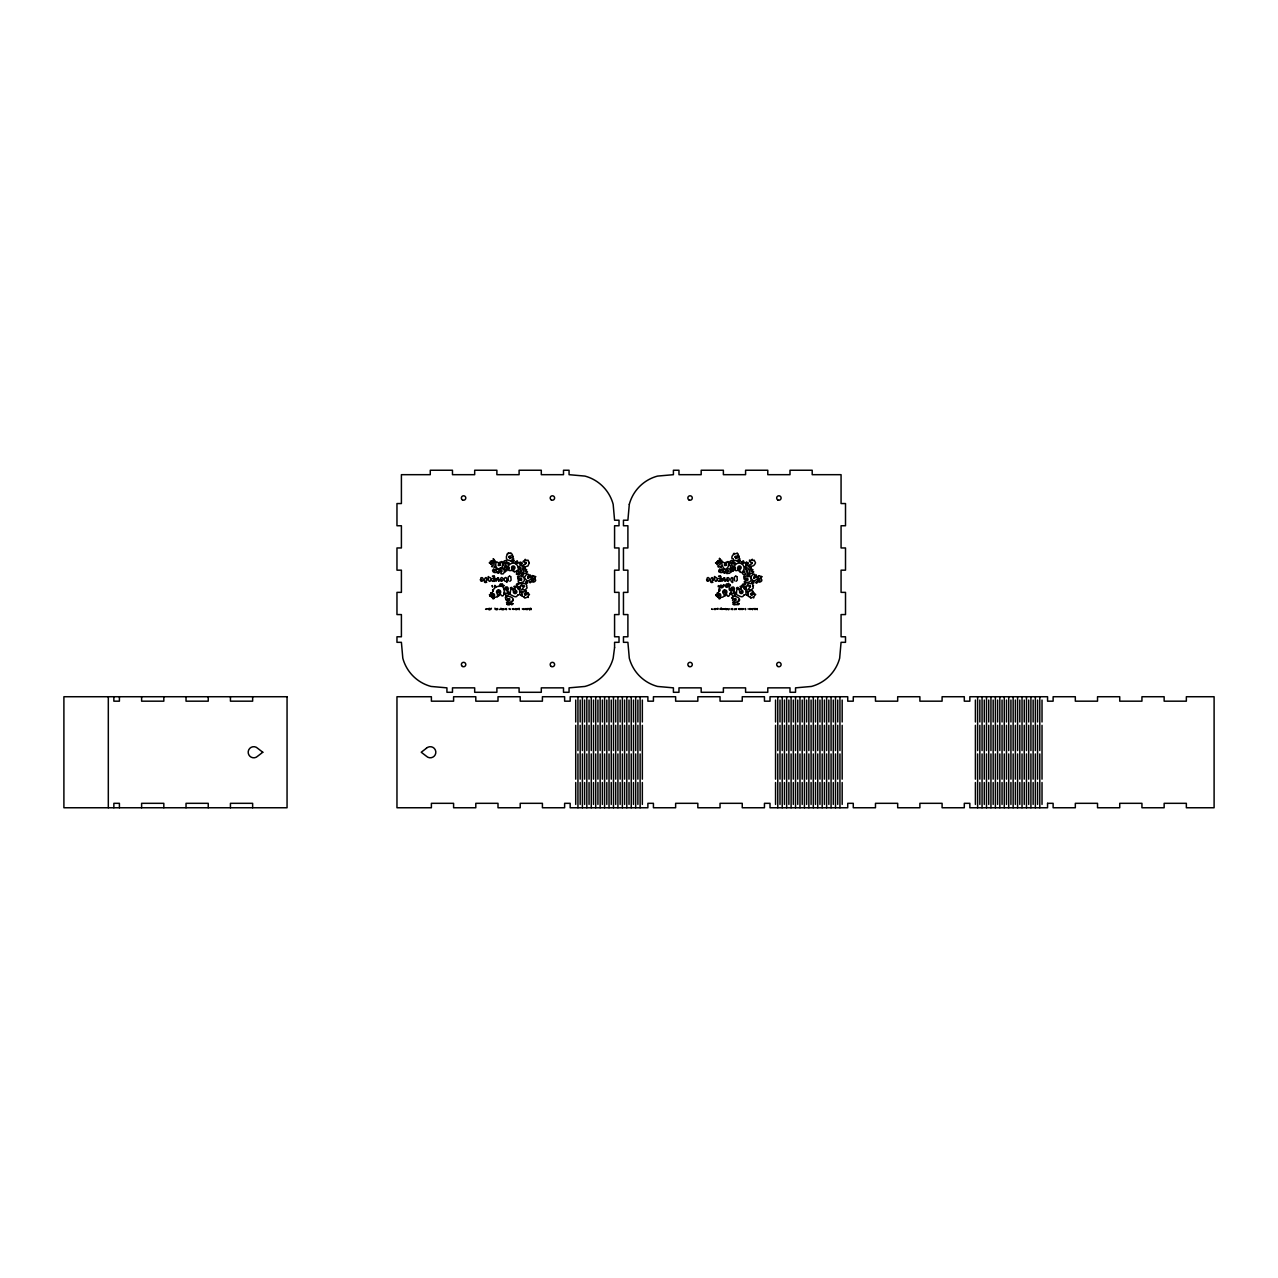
<?xml version="1.0" encoding="UTF-8"?>
<svg xmlns="http://www.w3.org/2000/svg" width="1278" height="1278" viewBox="0 0 1278 1278"><rect width="100%" height="100%" fill="white"/><g stroke="black" fill="none" stroke-linecap="round" stroke-linejoin="round"><path stroke-width="1.5" d="M495.081 609.334L494.921 608.168M500.768 609.334L500.928 608.248M502.398 608.935L503.308 608.711L502.797 609.638M490.417 562.815L489.378 562.767M510.992 553.023L510.737 553.486M737.198 553.023L737.15 553.47M491.407 608.28L490.976 609.318M523.629 585.995L523.261 587.113L523.676 585.963M749.835 585.995L749.467 587.113L749.93 585.979M515.178 592.401C517.941 591.011 511.807 591.41 515.226 592.305M741.384 592.401C744.275 590.899 737.789 591.634 741.544 592.225M503.724 565.355L502.558 564.029M729.93 565.355L728.764 564.029M740.745 589.27L739.658 589.11M530.098 582.736C527.558 580.963 533.357 581.857 530.114 582.56M499.011 609.063L499.394 609.542M514.203 609.063L514.778 609.35M524.843 567.608L524.763 567.017M506.887 566.154C504.315 563.678 502.765 570.403 506.008 569.493A1.789 1.789 0 0 0 506.551 569.397L507.254 568.982A1.789 1.789 0 0 0 507.59 568.534C509.698 566.889 502.494 569.029 507.126 566.314M733.077 566.154C730.537 563.678 728.955 570.403 732.198 569.493A1.789 1.789 0 0 0 732.741 569.397L733.46 568.982A1.789 1.789 0 0 0 733.78 568.534L733.955 567.384M743.492 609.334L743.476 608.632M510.241 609.478L509.874 608.568L509.523 609.446M725.92 609.478L725.553 608.568L725.201 609.446M750.474 609.478L750.106 608.568L749.755 609.446M490.624 563.997C498.532 569.429 490.113 553.741 494.538 560.275M716.83 563.997C717.629 567.432 723.444 562.751 719.738 561.122M739.674 571.586L740.01 569.237A1.693 1.693 0 0 0 741.032 567.017A1.693 1.693 0 0 0 738.764 566.106A1.693 1.693 0 0 0 737.981 568.422L738.237 568.79M722.278 609.35L721.942 608.6L721.926 609.494M505.433 609.35L505.098 608.6L505.066 609.494M513.612 609.35L513.277 608.6L513.261 609.494M712.932 609.35L712.325 609.318M731.639 609.35L731.288 608.6L731.272 609.494M740.984 609.35L740.649 608.6L740.617 609.494M753.748 593.439L753.653 592.337L753.621 593.471M487.461 608.999L487.908 608.951M512.686 569.86C510.194 569.86 513.596 572.049 512.877 569.988M738.876 569.86C736.368 569.908 739.914 571.985 739.067 569.988M502.941 609.702L503.069 608.727L503.197 609.638M534.492 578.087L534.428 578.599A1.805 1.805 0 0 1 534.859 578.95M497.541 596.522L497.35 593.647A2.077 2.077 0 0 1 497.03 590.644A2.077 2.077 0 0 1 500.049 590.484A2.077 2.077 0 0 1 500.049 593.503C503.963 601.043 505.96 589.238 502.27 586.346C496.359 585.787 493.388 587.209 492.062 593.631L493.931 593.759A5 5 0 0 0 494.698 595.117C492.733 598.423 495.944 597.018 497.509 596.81M498.404 569.413L496.615 569.205L498.132 568.918M724.594 569.413L722.821 569.205L724.322 568.918M512.446 609.286L512.334 608.791M738.636 609.286L738.349 608.759M751.496 609.286L751.384 608.791M485.56 609.286L486.742 608.647L486.151 609.446M711.75 609.286L711.654 608.791M719.945 609.286L719.833 608.791M521.632 594.526L520.545 595.005M734.275 603.711L733.205 604.19M747.822 594.526L746.751 595.005M746.336 587.465C743.812 582.704 744.898 592.465 746.368 587.449M509.714 603.919L509.283 604.893L509.682 603.903M522.367 608.695L522.526 609.334M752.071 608.695L752.486 609.702L752.806 608.632M526.424 609.478L526.616 608.632L526.248 609.542M749.164 609.334L749.307 608.632M491.902 560.962L492.829 560.962M718.092 560.962L719.019 560.962M721.766 560.563L721.559 560.163M518.916 583.535L519.779 583.695L519.459 582.576M518.868 583.774L518.197 583.056L519.235 582.512M745.058 583.774L744.387 583.056L745.441 582.512M505.05 564.173C507.382 559.764 502.909 564.572 503.532 562.56A1.741 1.741 0 0 1 503.58 562.016L503.947 561.314A1.741 1.741 0 0 1 504.363 560.946C506.615 558.422 508.836 564.844 505.337 564.173M731.256 564.173C733.684 559.668 728.907 564.748 729.738 562.56A1.741 1.741 0 0 1 729.786 562.016L730.153 561.314A1.741 1.741 0 0 1 730.569 560.946C732.661 558.486 735.217 564.812 731.543 564.173M505.912 587.225C508.852 585.324 509.235 592.257 506.04 590.755M515.497 586.921C514.299 588.072 512.558 585.979 515.306 586.187M521.823 563.598C521.376 566.633 517.43 562.847 520.21 562.208M748.013 563.598C747.55 566.665 743.572 562.815 746.4 562.208M725.169 595.788C727.054 593.551 723.588 594.142 724.946 595.756M715.552 562.735L716.575 562.751M514.459 588.679L513.5 588.95M740.665 588.679L739.674 588.918M751.672 562.48L751.991 563.566M532.814 575.643L531.84 575.611L532.606 576.218M759.02 575.643L757.95 576.346L759.164 575.787M736.176 604.606L735.201 604.318L736.128 604.638M716.175 595.58L715.712 594.605L716.191 595.612M493.036 591.059L492.573 589.813L493.196 590.931M719.242 591.059L718.763 589.813L719.386 590.931M531.76 580.531C531.552 584.046 537.782 581.107 535.019 578.918M757.95 580.531C757.742 584.19 764.196 580.835 761.065 578.95A1.805 1.805 0 0 0 760.634 578.599M490.496 562.192L490.257 561.234L491.327 561.202M716.702 562.192L717.533 561.202M512.526 567.224C513.373 570.371 515.05 565.675 512.542 567.192M738.684 567.32C739.531 570.26 741.24 565.691 738.732 567.192M517.925 578.103L517.558 576.538L519.251 576.522A3.147 3.147 0 0 1 520.178 576.17L521.44 575.068M744.131 578.103L743.748 576.538L745.457 576.522A3.147 3.147 0 0 1 746.368 576.17L747.63 575.068M750.953 567.017L750.761 568.55L750.106 567.001M507.59 599.094L509.634 598.519L509.778 600.309C498.324 606.235 521.424 600.804 509.842 596.602A3.099 3.099 0 0 0 508.916 596.411L507.526 595.548L507.526 596.698A3.067 3.067 0 0 0 506.727 597.225C504.267 595.724 505.449 600.356 507.51 599.078M502.494 583.758L502.334 583.886M518.005 583.758C514.667 583.135 517.398 588.231 517.862 584.03M505.257 571.729C503.244 571.042 507.174 569.828 505.449 571.713M731.463 571.729C729.434 570.867 733.444 570.004 731.639 571.713M734.099 553.214L733.364 553.981M525.322 594.574C527.479 595.5 524.747 592.097 525.21 594.765M506.296 589.685C508.964 586.73 502.621 591.107 504.634 588.583A1.789 1.789 0 0 1 504.842 588.056L505.401 587.449A1.789 1.789 0 0 1 505.896 587.225M732.502 589.685C735.217 586.842 728.987 590.819 730.84 588.583A1.789 1.789 0 0 1 731.032 588.056L731.607 587.449A1.789 1.789 0 0 1 732.102 587.225C734.882 585.388 735.617 592.161 732.23 590.755M735.713 609.318L736.288 608.616L736.112 609.542M739.211 609.318L739.738 608.6L739.627 609.542M530.178 575.1L529.843 576.074L530.05 575.228M520.817 579.701L519.986 579.589L520.673 578.678M747.007 579.701L746.176 579.589L746.863 578.678M747.087 578.63C748.7 579.701 746.56 579.03 746.975 579.956M512.622 557.176L512.845 555.866L512.782 557.176M512.015 568.822C512.238 571.937 505.992 570.611 509.331 568.614A4.058 4.058 0 0 1 509.219 567.352L507.893 566.633C511.424 560.579 518.74 562.719 518.277 569.828C515.929 570.627 513.277 574.78 513.82 569.237A1.693 1.693 0 0 0 514.842 567.017A1.693 1.693 0 0 0 512.558 566.106A1.693 1.693 0 0 0 511.775 568.422L512.031 568.79M738.812 557.176L739.035 555.866L738.988 557.176M738.221 568.822C738.444 571.937 732.198 570.611 735.521 568.614A4.058 4.058 0 0 1 735.409 567.352L734.083 566.633C738.46 558.198 748.956 566.617 741.496 572.72L739.674 571.697M528.916 577.017C529.491 578.806 526.248 577.432 528.421 576.889M755.01 577.177L753.844 578.071L754.611 576.889M718.364 566.825L718.987 566.585M732.997 596.427L732.278 595.404L732.949 596.459M512.686 600.868L512.829 599.941M738.876 600.868L738.524 599.925M756.304 575.196L756.049 576.074L756.256 575.228M525.641 563.614L525.466 562.719M751.831 563.614L751.704 562.815M521.68 575.404C524.092 573.806 518.628 574.365 522.814 572.943C525.146 574.796 522.063 575.803 521.632 576.218A3.147 3.147 0 0 1 522.526 576.618C525.226 576.234 525.274 583.135 521.568 582.337C519.14 584.941 515.194 578.519 521.616 580.308L521.36 578.071L518.101 578.151M494.73 586.49C493.979 583.087 497.717 588.551 494.746 586.474M732.965 599.494L732.55 600.516L732.885 599.494M738.556 599.909L739.69 599.957L739.051 600.868M523.948 609.542L524.012 608.584L523.772 609.494M718.955 566.442L717.964 566.713M733.332 566.314L731.639 568.183L733.939 567.384M498.676 563.47L498.228 565.515L500.577 565.259C498.324 562.544 503.34 559.588 502.206 563.071A3.323 3.323 0 0 1 502.558 564.013M498.692 563.949C498.692 567.16 501.168 563.965 498.724 563.949M498.436 573.135C492.749 572.081 503.149 570.036 498.436 573.215M724.642 573.135C719.194 571.825 729.179 570.18 724.642 573.215M741.607 586.394C741.08 588.599 738.396 585.915 741.496 586.187M521.664 594.574L521.712 595.804L520.561 595.197M747.854 594.574L747.902 595.804L746.767 595.197M508.117 603.775L508.149 604.989L507.015 604.382M734.307 603.775L734.355 604.989L733.205 604.382M526.712 569.876C521.057 572.592 529.635 570.611 527.015 572.416A2.013 2.013 0 0 1 526.6 572.879L525.769 573.295A2.013 2.013 0 0 1 525.146 573.343C521.248 574.126 523.756 566.585 526.456 569.668M752.87 569.908C747.342 572.496 755.761 570.659 753.205 572.416A2.013 2.013 0 0 1 752.79 572.879L751.959 573.295A2.013 2.013 0 0 1 751.336 573.343C747.438 574.141 749.962 566.569 752.646 569.668M494.906 567.208C495.752 563.838 492.413 569.093 494.937 567.224M721.143 567.224C718.364 568.966 722.102 563.822 721.111 567.208M524.923 567.448C526.248 569.381 521.967 567.432 524.747 566.985M520.865 578.662C522.558 579.669 520.322 579.03 520.769 579.956M489.394 562.911L490.417 562.847M715.584 562.911L716.75 562.927M519.188 569.301C524.97 566.745 516.184 568.454 518.98 566.681A2.077 2.077 0 0 1 519.427 566.218L520.306 565.834A2.093 2.093 0 0 1 520.961 565.819C524.875 565.148 522.287 572.864 519.443 569.541M745.378 569.301C751.176 566.745 742.39 568.454 745.186 566.681A2.077 2.077 0 0 1 745.633 566.218L746.064 565.196M756.911 582.944C757.614 579.589 753.988 583.647 756.784 582.768M529.491 577.001L532.143 576.729L531.153 577.944A2.907 2.907 0 0 1 530.865 578.806L531.52 579.669L529.971 579.813A2.907 2.907 0 0 1 529.172 580.228C527.574 582.257 525.945 579.317 524.459 578.167C525.082 575.899 526.84 573.055 528.757 574.493C528.07 575.228 526.648 581.059 529.475 577.017M755.697 577.001L758.349 576.729L757.359 577.944A2.907 2.907 0 0 1 757.055 578.806L757.726 579.669L756.177 579.813A2.907 2.907 0 0 1 755.378 580.228C753.78 582.257 752.135 579.317 750.665 578.167C751.288 575.899 753.046 573.055 754.963 574.493C754.276 575.228 752.854 581.059 755.665 577.017M724.882 563.47L724.434 565.515L726.783 565.259C724.53 562.639 729.546 559.524 728.396 563.071A3.323 3.323 0 0 1 728.764 564.013M745.665 582.576L745.585 583.758M490.704 592.912L491.886 593.711L490.528 593.343M514.459 588.823L514.235 589.845L513.468 589.11M724.067 585.036L723.508 584.573M499.107 563.151L499.858 562.192L499.251 563.215M725.297 563.151L726.064 562.192L725.441 563.215M493.388 561.202L494.474 560.243M525.386 562.544L525.801 563.566M733.396 570.355L733.125 571.186L733.348 570.212M532.511 576.697L532.958 575.787M737.31 556.329L735.201 556.345L735.968 558.598C738.125 555.77 742.183 560.02 738.508 559.684A3.323 3.323 0 0 1 737.646 560.259L737.63 561.505L736.128 560.563A3.323 3.323 0 0 1 735.122 560.371C732.502 562.991 734.85 557.671 732.006 558.614C730.313 553.15 741.639 551.569 737.358 556.297M727.278 568.263L726.783 569.333A2.221 2.221 0 0 0 726.287 569.828C723.492 571.761 728.412 569.812 729.003 571.138C727.597 571.649 725.025 574.413 728.045 573.375C731.336 574.685 731.288 567.895 728.428 568.95A2.221 2.221 0 0 0 727.741 568.95L727.39 568.422M492.206 585.596L492.605 587.097L492.27 585.564M718.571 585.739C717.038 587.72 720.345 586.362 718.46 585.564M519.826 572.911L518.133 573.886L519.06 571.202L516.999 571.538L516.392 574.221L518.405 574.876A1.629 1.629 0 0 0 518.9 574.78L519.523 574.365A1.629 1.629 0 0 0 519.811 573.95L519.954 573.007M507.174 553.981L507.909 553.214M752.518 593.711C749.371 593.168 752.662 596.363 752.534 593.727M488.867 608.568L488.867 609.718L489.234 608.248M528.98 609.031L528.964 608.472M754.004 609.031L754.004 608.472M716.75 563.582L719.386 562.783L716.83 562.256M490.496 563.598L493.18 562.783L490.528 562.224M509.107 608.759L508.948 608.791M727.118 608.759L726.559 609.67L726.958 608.791M735.297 608.759L734.738 609.67L735.138 608.791M522.159 563.518C521.632 560.052 520.386 565.882 520.21 562.256M748.349 563.518C747.758 559.908 746.64 565.946 746.416 562.256M715.057 608.568L714.977 609.702L715.265 608.616M509.842 581.346L511.104 580.196L510.865 576.777M736.048 581.346L737.294 580.196L737.055 576.777M495.896 609.542L495.96 608.584L495.72 609.494M734.674 595.356L733.716 596.698A3.067 3.067 0 0 0 732.917 597.225C729.291 597.784 733.876 599.925 735.84 598.519L735.984 600.309C724.514 606.235 747.63 600.804 736.048 596.602A3.067 3.067 0 0 0 735.122 596.411L734.786 595.612M503.42 565.403L502.51 565.547A3.323 3.323 0 0 1 502.094 566.489C504.059 569.605 499.426 566.138 499.698 569.093C493.931 569.637 495.241 558.023 498.676 563.406M729.626 565.403L728.716 565.547A3.323 3.323 0 0 1 728.284 566.489C723.827 575.771 718.364 557.016 724.866 563.406M509.395 576.138L508.085 577.225L508.356 580.771M735.585 576.138L734.275 577.225L734.546 580.771M499.81 571.202C506.104 568.95 496.727 574.94 503.26 573.806C505.018 572.177 504.634 568.438 502.222 568.95A2.221 2.221 0 0 0 501.535 568.95L500.417 568.518L500.577 569.333A2.221 2.221 0 0 0 500.081 569.828L498.995 570.323L499.682 571.218M493.372 569.333C490.544 570.851 495.736 574.733 496.423 571.346A1.789 1.789 0 0 0 496.423 570.691L496.263 569.892A1.789 1.789 0 0 0 495.944 569.429C495.161 566.873 494.714 574.477 493.723 569.189M719.658 569.317C716.495 571.026 722.358 574.717 722.517 571.234A1.789 1.789 0 0 0 722.629 570.691M512.813 599.749L512.845 600.868M506.887 570.755L507.158 570.212M729.754 584.429C727.629 587.193 731.99 586.075 729.786 584.445M752.263 559.285L751.16 560.307A2.796 2.796 0 0 0 750.346 560.627L749.483 560.052C749.259 564.556 756.368 560.579 748.844 565.403C752.183 567.017 754.212 566.17 755.538 562.783L754.148 560.099L753.269 560.659A2.796 2.796 0 0 0 752.454 560.323L752.311 559.54M757.119 608.568L757.263 609.686L756.927 608.632M741.927 608.568L742.103 609.67L741.735 608.632M745.441 608.568L745.505 609.702L745.234 608.632M732.582 608.568L732.693 609.702L732.39 608.632M530.929 608.568L530.993 609.702L530.658 608.216M515.737 608.568L515.833 609.702L515.529 608.632M519.235 608.568L519.235 609.718L519.028 608.264M506.376 608.568L506.487 609.702L506.184 608.632M728.54 583.247L728.764 583.87M757.966 580.244C763.126 581.953 756.592 577.944 759.276 578.407A1.805 1.805 0 0 1 759.835 578.343L760.698 577.928M531.776 580.244C536.856 581.985 530.53 577.944 533.086 578.407A1.805 1.805 0 0 1 533.645 578.343L534.508 577.928M498.755 595.788C501.152 593.775 497.318 593.998 498.739 595.756M735.904 576.138L736.735 576.458M509.698 576.138L510.529 576.458M750.937 566.985L750.138 567.001M744.307 578.151L747.566 578.071L747.806 580.308C736.495 582.64 756.352 585.132 749.882 576.17L748.732 576.618A3.147 3.147 0 0 0 747.822 576.218L747.678 575.34M501.519 609.159L501.327 609.638M714.098 608.935L714.098 608.951M732.566 582.496C734.243 572.64 727.837 580.068 732.55 582.48M527.654 609.638L527.798 608.472M755.586 609.255L756.352 608.663L755.745 609.318M755.01 609.638L755.17 608.472M722.853 609.255L723.62 608.663L723.013 609.318M716.591 608.632L715.999 609.318M506.999 604.19L508.101 603.743M745.154 583.407L745.505 583.758M724.626 608.935L724.626 608.951M747.997 608.935L747.997 608.951M729.371 608.791L728.764 609.67M746.176 565.355L746.512 565.834A2.093 2.093 0 0 1 747.151 565.819C751.144 565.211 748.365 572.704 745.633 569.541M719.897 569.141C721 574.429 721.255 566.873 722.15 569.429A1.789 1.789 0 0 1 722.453 569.892L723.236 570.435M1042.017 700.056L1042.017 721.99M1042.017 725.313L1042.017 779.165M1042.017 782.503L1042.017 804.421M1039.797 696.734L1039.797 750.585M1039.797 753.908L1039.797 807.76M1037.576 700.056L1037.576 721.99M1037.576 725.313L1037.576 779.165M1037.576 782.503L1037.576 804.421M1035.356 696.734L1035.356 750.585M1035.356 753.908L1035.356 807.76M1033.135 700.056L1033.135 721.99M1033.135 725.313L1033.135 779.165M1033.135 782.503L1033.135 804.421M1030.915 696.734L1030.915 750.585M1030.915 753.908L1030.915 807.76M1028.694 700.056L1028.694 721.99M1028.694 725.313L1028.694 779.165M1028.694 782.503L1028.694 804.421M1026.474 696.734L1026.474 750.585M1026.474 753.908L1026.474 807.76M1024.253 700.056L1024.253 721.99M1024.253 725.313L1024.253 779.165M1024.253 782.503L1024.253 804.421M1022.033 696.734L1022.033 750.585M1022.033 753.908L1022.033 807.76M1019.812 700.056L1019.812 721.99M1019.812 725.313L1019.812 779.165M1019.812 782.503L1019.812 804.421M1017.592 696.734L1017.592 750.585M1017.592 753.908L1017.592 807.76M1015.371 700.056L1015.371 721.99M1015.371 725.313L1015.371 779.165M1015.371 782.503L1015.371 804.421M1013.15 696.734L1013.15 750.585M1013.15 753.908L1013.15 807.76M1010.93 700.056L1010.93 721.99M1010.93 725.313L1010.93 779.165M1010.93 782.503L1010.93 804.421M1008.709 696.734L1008.709 750.585M1008.709 753.908L1008.709 807.76M1006.489 700.056L1006.489 721.99M1006.489 725.313L1006.489 779.165M1006.489 782.503L1006.489 804.421M1004.268 696.734L1004.268 750.585M1004.268 753.908L1004.268 807.76M1002.048 700.056L1002.048 721.99M1002.048 725.313L1002.048 779.165M1002.048 782.503L1002.048 804.421M999.827 696.734L999.827 750.585M999.827 753.908L999.827 807.76M997.607 700.056L997.607 721.99M997.607 725.313L997.607 779.165M997.607 782.503L997.607 804.421M995.386 696.734L995.386 750.585M995.386 753.908L995.386 807.76M993.166 700.056L993.166 721.99M993.166 725.313L993.166 779.165M993.166 782.503L993.166 804.421M990.945 696.734L990.945 750.585M990.945 753.908L990.945 807.76M988.725 700.056L988.725 721.99M988.725 725.313L988.725 779.165M988.725 782.503L988.725 804.421M986.504 696.734L986.504 750.585M986.504 753.908L986.504 807.76M984.284 700.056L984.284 721.99M984.284 725.313L984.284 779.165M984.284 782.503L984.284 804.421M982.063 696.734L982.063 750.585M982.063 753.908L982.063 807.76M979.843 700.056L979.843 721.99M979.843 725.313L979.843 779.165M979.843 782.503L979.843 804.421M977.622 696.734L977.622 750.585M977.622 753.908L977.622 807.76M975.402 700.056L975.402 721.99M975.402 725.313L975.402 779.165M975.402 782.503L975.402 804.421M842.17 700.056L842.17 721.99M842.17 725.313L842.17 779.165M842.17 782.503L842.17 804.421M839.95 696.734L839.95 750.585M839.95 753.908L839.95 807.76M837.729 700.056L837.729 721.99M837.729 725.313L837.729 779.165M837.729 782.503L837.729 804.421M835.508 696.734L835.508 750.585M835.508 753.908L835.508 807.76M833.288 700.056L833.288 721.99M833.288 725.313L833.288 779.165M833.288 782.503L833.288 804.421M831.067 696.734L831.067 750.585M831.067 753.908L831.067 807.76M828.847 700.056L828.847 721.99M828.847 725.313L828.847 779.165M828.847 782.503L828.847 804.421M826.626 696.734L826.626 750.585M826.626 753.908L826.626 807.76M824.406 700.056L824.406 721.99M824.406 725.313L824.406 779.165M824.406 782.503L824.406 804.421M822.185 696.734L822.185 750.585M822.185 753.908L822.185 807.76M819.965 700.056L819.965 721.99M819.965 725.313L819.965 779.165M819.965 782.503L819.965 804.421M817.744 696.734L817.744 750.585M817.744 753.908L817.744 807.76M815.524 700.056L815.524 721.99M815.524 725.313L815.524 779.165M815.524 782.503L815.524 804.421M813.303 696.734L813.303 750.585M813.303 753.908L813.303 807.76M811.083 700.056L811.083 721.99M811.083 725.313L811.083 779.165M811.083 782.503L811.083 804.421M808.862 696.734L808.862 750.585M808.862 753.908L808.862 807.76M806.642 700.056L806.642 721.99M806.642 725.313L806.642 779.165M806.642 782.503L806.642 804.421M804.421 696.734L804.421 750.585M804.421 753.908L804.421 807.76M802.201 700.056L802.201 721.99M802.201 725.313L802.201 779.165M802.201 782.503L802.201 804.421M799.98 696.734L799.98 750.585M799.98 753.908L799.98 807.76M797.76 700.056L797.76 721.99M797.76 725.313L797.76 779.165M797.76 782.503L797.76 804.421M795.539 696.734L795.539 750.585M795.539 753.908L795.539 807.76M793.318 700.056L793.318 721.99M793.318 725.313L793.318 779.165M793.318 782.503L793.318 804.421M791.098 696.734L791.098 750.585M791.098 753.908L791.098 807.76M788.877 700.056L788.877 721.99M788.877 725.313L788.877 779.165M788.877 782.503L788.877 804.421M786.657 696.734L786.657 750.585M786.657 753.908L786.657 807.76M784.436 700.056L784.436 721.99M784.436 725.313L784.436 779.165M784.436 782.503L784.436 804.421M782.216 696.734L782.216 750.585M782.216 753.908L782.216 807.76M779.995 700.056L779.995 721.99M779.995 725.313L779.995 779.165M779.995 782.503L779.995 804.421M777.775 696.734L777.775 750.585M777.775 753.908L777.775 807.76M775.554 700.056L775.554 721.99M775.554 725.313L775.554 779.165M775.554 782.503L775.554 804.421M642.339 700.056L642.339 721.99M642.339 725.313L642.339 779.165M642.339 782.503L642.339 804.421M640.118 696.734L640.118 750.585M640.118 753.908L640.118 807.76M637.898 700.056L637.898 721.99M637.898 725.313L637.898 779.165M637.898 782.503L637.898 804.421M635.677 696.734L635.677 750.585M635.677 753.908L635.677 807.76M633.457 700.056L633.457 721.99M633.457 725.313L633.457 779.165M633.457 782.503L633.457 804.421M631.236 696.734L631.236 750.585M631.236 753.908L631.236 807.76M629.016 700.056L629.016 721.99M629.016 725.313L629.016 779.165M629.016 782.503L629.016 804.421M626.795 696.734L626.795 750.585M626.795 753.908L626.795 807.76M624.575 700.056L624.575 721.99M624.575 725.313L624.575 779.165M624.575 782.503L624.575 804.421M622.354 696.734L622.354 750.585M622.354 753.908L622.354 807.76M620.134 700.056L620.134 721.99M620.134 725.313L620.134 779.165M620.134 782.503L620.134 804.421M617.913 696.734L617.913 750.585M617.913 753.908L617.913 807.76M615.692 700.056L615.692 721.99M615.692 725.313L615.692 779.165M615.692 782.503L615.692 804.421M613.472 696.734L613.472 750.585M613.472 753.908L613.472 807.76M611.251 700.056L611.251 721.99M611.251 725.313L611.251 779.165M611.251 782.503L611.251 804.421M609.031 696.734L609.031 750.585M609.031 753.908L609.031 807.76M606.81 700.056L606.81 721.99M606.81 725.313L606.81 779.165M606.81 782.503L606.81 804.421M604.59 696.734L604.59 750.585M604.59 753.908L604.59 807.76M602.369 700.056L602.369 721.99M602.369 725.313L602.369 779.165M602.369 782.503L602.369 804.421M600.149 696.734L600.149 750.585M600.149 753.908L600.149 807.76M597.928 700.056L597.928 721.99M597.928 725.313L597.928 779.165M597.928 782.503L597.928 804.421M595.708 696.734L595.708 750.585M595.708 753.908L595.708 807.76M593.487 700.056L593.487 721.99M593.487 725.313L593.487 779.165M593.487 782.503L593.487 804.421M591.267 696.734L591.267 750.585M591.267 753.908L591.267 807.76M589.046 700.056L589.046 721.99M589.046 725.313L589.046 779.165M589.046 782.503L589.046 804.421M586.826 696.734L586.826 750.585M586.826 753.908L586.826 807.76M584.605 700.056L584.605 721.99M584.605 725.313L584.605 779.165M584.605 782.503L584.605 804.421M582.385 696.734L582.385 750.585M582.385 753.908L582.385 807.76M580.164 700.056L580.164 721.99M580.164 725.313L580.164 779.165M580.164 782.503L580.164 804.421M577.944 696.734L577.944 750.585M577.944 753.908L577.944 807.76M575.723 700.056L575.723 721.99M575.723 725.313L575.723 779.165M575.723 782.503L575.723 804.421M252.645 696.734L252.645 701.175L230.439 701.175L230.439 696.734M252.645 807.76L252.645 803.319L230.439 803.319L230.439 807.76M208.234 696.734L208.234 701.175L186.029 701.175L186.029 696.734M208.234 807.76L208.234 803.319L186.029 803.319L186.029 807.76M163.824 696.734L163.824 701.175L141.618 701.175L141.618 696.734M163.824 807.76L163.824 803.319L141.618 803.319L141.618 807.76M119.413 696.734L119.413 701.175L113.854 701.175L113.854 696.734M119.413 807.76L119.413 803.319L113.854 803.319L113.854 807.76M108.31 696.734L108.31 807.76M717.485 561.33A1.885 1.885 0 0 1 718.028 561.106M718.907 561.09A1.885 1.885 0 0 1 719.45 561.314M491.295 561.33A1.885 1.885 0 0 1 491.838 561.106M492.717 561.09A1.885 1.885 0 0 1 493.26 561.314M486.982 579.956C484.873 582.033 485.001 581.698 486.726 582.225C481.502 584.733 486.167 572.56 486.982 579.956M490.321 595.995L492.334 597.737L491.695 595.564L493.979 595.756L492.014 594.078L490.321 595.995M508.692 553.023C505.737 554.86 505.273 560.483 508.916 560.371A3.323 3.323 0 0 0 509.938 560.563L511.44 561.505L511.44 560.259A3.323 3.323 0 0 0 512.302 559.684C516.024 560.036 511.839 555.866 509.778 558.598L508.995 556.345C514.778 555.962 512.462 553.102 508.692 553.023M513.852 560.595C514.619 563.933 509.491 561.425 513.852 560.595M713.172 579.956C711.047 582.065 711.239 581.698 712.932 582.225C707.677 584.701 712.373 572.576 713.172 579.956M716.511 595.995L718.524 597.737L717.885 595.564L720.169 595.756L718.22 594.078L716.511 595.995M717.773 609.286L717.773 608.248L717.613 609.318M719.498 558.422C718.38 561.697 722.15 559.748 719.498 558.422M721.271 609.286L721.111 608.168L721.271 609.286M740.058 560.595C740.809 563.87 735.681 561.393 740.058 560.595M1047.561 803.319L1047.561 807.76L969.842 807.76L969.842 803.319L964.299 803.319L964.299 807.76L942.094 807.76L942.094 803.319L919.888 803.319L919.888 807.76L897.683 807.76L897.683 803.319L875.478 803.319L875.478 807.76L853.273 807.76L853.273 803.319L847.729 803.319L847.729 807.76L770.011 807.76L770.011 803.319L764.452 803.319L764.452 807.76L742.246 807.76L742.246 803.319L720.041 803.319L720.041 807.76L697.836 807.76L697.836 803.319L675.631 803.319L675.631 807.76L653.425 807.76L653.425 803.319L647.882 803.319L647.882 807.76L570.164 807.76L570.164 803.319L564.62 803.319L564.62 807.76L542.415 807.76L542.415 803.319L520.21 803.319L520.21 807.76L498.005 807.76L498.005 803.319L475.799 803.319L475.799 807.76L453.594 807.76L453.594 803.319L431.389 803.319L431.389 807.76L396.963 807.76L396.963 696.734L431.389 696.734L431.389 701.175L453.594 701.175L453.594 696.734L475.799 696.734L475.799 701.175L498.005 701.175L498.005 696.734L520.21 696.734L520.21 701.175L542.415 701.175L542.415 696.734L564.62 696.734L564.62 701.175L570.164 701.175L570.164 696.734L647.882 696.734L647.882 701.175L653.425 701.175L653.425 696.734L675.631 696.734L675.631 701.175L697.836 701.175L697.836 696.734L720.041 696.734L720.041 701.175L742.246 701.175L742.246 696.734L764.452 696.734L764.452 701.175L770.011 701.175L770.011 696.734L847.729 696.734L847.729 701.175L853.273 701.175L853.273 696.734L875.478 696.734L875.478 701.175L897.683 701.175L897.683 696.734L919.888 696.734L919.888 701.175L942.094 701.175L942.094 696.734L964.299 696.734L964.299 701.175L969.842 701.175L969.842 696.734L1047.561 696.734L1047.561 701.175L1053.12 701.175L1053.12 696.734L1075.325 696.734L1075.325 701.175L1097.53 701.175L1097.53 696.734L1119.736 696.734L1119.736 701.175L1141.941 701.175L1141.941 696.734L1164.146 696.734L1164.146 701.175L1186.351 701.175L1186.351 696.734L1214.1 696.734L1214.1 807.76L1186.351 807.76L1186.351 803.319L1164.146 803.319L1164.146 807.76L1141.941 807.76L1141.941 803.319L1119.736 803.319L1119.736 807.76L1097.53 807.76L1097.53 803.319L1075.325 803.319L1075.325 807.76L1053.12 807.76L1053.12 803.319L1047.561 803.319M489.522 594.605L489.905 595.836L489.522 594.605M508.948 557.112C511.567 560.083 510.753 554.86 508.995 557.096M512.925 603.759C510.577 607.369 510.321 600.5 512.925 603.759M518.101 579.174L519.235 579.637L518.277 579.094M720.281 586.203L721.623 585.979L721.543 587.592L722.629 586.011L720.824 584.989L720.281 586.298M735.154 557.112C737.805 560.115 736.975 554.732 735.185 557.096M739.115 603.759C736.767 607.385 736.463 600.468 739.115 603.759M744.291 579.174L745.425 579.637L744.323 579.158M524.268 597.05C524.331 599.67 526.808 596.267 528.341 597.417L527.894 596.331A3.147 3.147 0 0 0 528.437 595.516C531.712 593.567 526.408 593.296 525.162 595.42L524.331 593.775C532.111 586.41 515.385 594.142 524.268 597.05M750.458 597.05C750.394 600.548 752.47 595.308 753.701 597.96L754.084 596.331A3.147 3.147 0 0 0 754.643 595.516C757.886 593.551 752.678 593.327 751.368 595.42L750.521 593.775C756.848 590.34 749.403 589.398 747.886 592.848C749.02 594.701 747.263 597.018 750.458 597.05M498.101 590.484C494.762 593.615 503.995 593.407 498.101 590.484M724.306 590.484C720.952 593.471 730.169 593.583 724.306 590.484M496.327 578.742L496.327 581.123L497.749 578.055L498.931 581.362L498.596 577.912L496.327 578.742M507.877 563.774C511.184 564.572 507.574 560.643 507.877 563.774M529.332 562.783L527.91 566.01L525.146 566.793L522.638 565.403C532.127 560.515 519.571 563.279 524.156 560.627A2.796 2.796 0 0 1 524.97 560.307L525.178 559.285L526.264 560.323A2.796 2.796 0 0 1 527.063 560.643L527.942 560.099L529.332 562.783M718.747 571.681L718.715 571.681M722.517 578.742L722.517 581.123L723.939 578.055L725.137 581.362L724.786 577.912L722.517 578.742M734.083 563.774C737.31 564.636 733.86 560.722 734.083 563.774M527.127 580.979C529.603 585.596 522.926 581.841 527.127 580.979M753.333 580.979C755.873 585.58 749.068 581.778 753.333 580.979M511.567 588.791C507.861 588.199 513.724 585.867 511.567 588.791M737.773 588.791C734.003 588.184 739.994 585.947 737.773 588.791M743.86 574.717L744.611 574.876A1.629 1.629 0 0 0 745.106 574.78L745.729 574.365A1.629 1.629 0 0 0 746.017 573.95C745.841 573.007 743.732 573.934 744.786 571.074C743.077 571.474 741.464 574.014 743.86 574.717M493.915 598.487C494.826 596.075 491.343 600.213 493.915 598.487M508.516 600.149C510.529 600.213 508.021 597.561 508.516 600.149M720.121 598.487C721.048 595.979 717.453 600.404 720.137 598.376M734.706 600.149C736.735 600.117 734.307 597.673 734.706 600.149M490.96 580.052C488.244 585.452 487.349 572.64 488.915 577.72C490.305 576.777 491.567 578.758 490.96 580.052M504.283 578.726C503.676 580.02 504.922 582.081 506.344 581.139C507.542 586.298 507.43 573.694 504.299 578.599M717.166 580.052C714.45 585.34 713.539 572.72 715.265 577.624C716.686 576.921 717.677 578.838 717.166 580.052M509.507 592.848L507.877 592.752L508.852 594.318L506.855 593.296L507.909 591.379L509.507 592.784M735.697 592.848L734.083 592.752L735.058 594.318L733.061 593.296L734.099 591.379L735.697 592.784M724.53 564.588C726.767 567.256 726.112 562.56 724.562 564.588M522.111 591.794C520.625 594.334 519.443 589.382 522.111 591.794M748.301 591.794C746.608 594.254 745.809 589.35 748.301 591.794M517.622 595.197C516.312 598.727 512.766 595.516 510.13 594.494C510.401 591.938 510.305 585.979 513.612 590.963A1.741 1.741 0 0 0 514.283 593.391A1.741 1.741 0 0 0 516.679 592.593A1.741 1.741 0 0 0 515.753 590.244C512.318 588.439 518.868 584.318 517.542 588.471A4.185 4.185 0 0 1 518.469 589.382L520.002 589.078C518.453 591.842 521.935 594.446 517.622 595.197M526.424 586.203L527.127 587.864L525.226 589.877L521.584 589.701C529.188 582.065 517.702 588.519 521.44 584.669A2.828 2.828 0 0 1 522.095 584.094L521.951 583.056L523.325 583.679A2.828 2.828 0 0 1 524.204 583.726C524.827 582.209 527.878 585.851 526.424 586.203M743.812 595.197C742.582 598.711 738.972 595.532 736.447 594.605C736.703 592.113 736.016 586.139 739.898 590.787A1.741 1.741 0 0 0 740.489 593.391A1.741 1.741 0 0 0 742.869 592.593A1.741 1.741 0 0 0 741.943 590.244C738.492 588.359 745.09 584.365 743.748 588.471A4.185 4.185 0 0 1 744.675 589.382L746.208 589.078C744.643 591.842 748.141 594.446 743.812 595.197M752.63 586.203L753.333 587.864L751.432 589.877L747.79 589.701C755.394 582.065 743.908 588.519 747.63 584.669A2.828 2.828 0 0 1 748.301 584.094L748.157 583.056L749.531 583.679A2.828 2.828 0 0 1 750.394 583.726L751.863 583.295L753.509 585.675L752.63 586.203M521.168 571.186C521.728 573.327 519.06 571.809 521.184 571.01M747.374 571.186C747.902 573.455 745.25 571.761 747.39 571.01M535.626 576.713C534.843 579.477 532.798 574.365 535.626 576.713M761.832 576.713C760.873 579.621 759.1 574.301 761.832 576.713M490.241 608.568L489.905 609.702L490.241 608.568M497.254 608.568L496.918 609.702L497.254 608.568M517.127 608.568L516.759 609.686L517.286 608.632M529.987 608.568L529.651 609.702L529.987 608.568M501.647 584.877C497.222 589.765 500.545 580.755 501.647 584.877M727.853 584.877C723.14 589.845 726.878 580.723 727.853 584.877M480.384 579.765C480.768 583.487 485.097 579.477 482.333 577.656C477.732 577.065 484.777 582.784 480.384 579.765M500.305 579.765C500.96 583.982 505.225 578.407 501.743 577.496C498.42 578.343 504.363 582.448 500.305 579.765M706.59 579.765C707.245 583.982 711.511 578.407 708.028 577.496C704.705 578.343 710.632 582.448 706.59 579.765M726.511 579.765C726.894 583.503 731.192 579.461 728.46 577.656C724.019 577.209 730.728 582.672 726.511 579.765M749.02 574.349C746.288 576.666 750.937 575.803 749.93 573.71C748.141 571.857 745.729 575.292 749.02 574.349M492.477 566.585L491.599 566.442L492.477 566.585M528.054 592.96L526.935 593.088L528.054 592.928M518.245 587.193C520.993 591.458 521.104 584.318 518.245 587.193M727.533 608.887L728.204 609.606L727.549 608.823M742.214 585.691C747.023 585.196 741.767 582.225 742.214 585.691M723.188 585.468C723.891 589.557 719.833 586.123 719.035 588.519C722.437 590.867 717.182 591.41 718.268 593.631L720.121 593.759A5 5 0 0 0 720.904 595.117C718.044 599.398 726.926 596.922 723.54 593.647A2.077 2.077 0 0 1 723.236 590.644A2.077 2.077 0 0 1 726.239 590.484A2.077 2.077 0 0 1 726.255 593.503C728.476 600.325 730.233 593.391 731.383 590.532C727.278 591.059 730.681 587.081 728.268 586.251C725.856 589.653 725.457 584.254 723.188 585.468M505.896 595.963C506.631 597.976 507.35 594.126 505.864 595.931M515.449 562.16L517.079 562.048L516.152 563.854L518.181 562.815L517.191 560.77L515.449 562.096M741.639 562.16L743.285 562.048L742.342 563.854L744.371 562.815L743.301 560.738L741.655 562.096M503.836 585.468C501.487 583.599 504.331 587.752 503.836 585.468M506.152 599.909L507.174 600.213L506.152 599.861M629.303 504.315L627.897 520.21L623.456 520.21L623.456 525.753L627.897 525.753L627.897 547.958L623.456 547.958L623.456 570.164L627.897 570.164L627.897 592.369L623.456 592.369L623.456 614.574L627.897 614.574L627.897 636.779L623.456 636.779L623.456 642.323L627.897 642.323L629.303 658.218A39.938 39.938 0 0 0 657.531 686.446L673.41 687.852L673.41 692.293L678.969 692.293L678.969 687.852L701.175 687.852L701.175 692.293L723.38 692.293L723.38 687.852L745.585 687.852L745.585 692.293L767.79 692.293L767.79 687.852L789.996 687.852L789.996 692.293L795.539 692.293L795.539 687.852L811.434 686.446A39.938 39.938 0 0 0 839.662 658.218L841.068 642.323L845.509 642.323L845.509 636.779L841.068 636.779L841.068 614.574L845.509 614.574L845.509 592.369L841.068 592.369L841.068 570.164L845.509 570.164L845.509 547.958L841.068 547.958L841.068 525.753L845.509 525.753L845.509 503.548L841.068 503.548L841.068 474.681L812.201 474.681L812.201 470.24L789.996 470.24L789.996 474.681L767.79 474.681L767.79 470.24L745.585 470.24L745.585 474.681L723.38 474.681L723.38 470.24L701.175 470.24L701.175 474.681L678.969 474.681L678.969 470.24L673.41 470.24L673.41 474.681L657.531 476.087A39.938 39.938 0 0 0 629.303 504.315M614.574 647.595L613.168 658.218A39.938 39.938 0 0 1 584.941 686.446L569.061 687.852L569.061 692.293L563.502 692.293L563.502 687.852L541.297 687.852L541.297 692.293L519.092 692.293L519.092 687.852L496.886 687.852L496.886 692.293L474.681 692.293L474.681 687.852L452.476 687.852L452.476 692.293L446.933 692.293L446.933 687.852L431.037 686.446A39.938 39.938 0 0 1 402.81 658.218L401.404 642.323L396.963 642.323L396.963 636.779L401.404 636.779L401.404 614.574L396.963 614.574L396.963 592.369L401.404 592.369L401.404 570.164L396.963 570.164L396.963 547.958L401.404 547.958L401.404 525.753L396.963 525.753L396.963 503.548L401.404 503.548L401.404 474.681L430.271 474.681L430.271 470.24L452.476 470.24L452.476 474.681L474.681 474.681L474.681 470.24L496.886 470.24L496.886 474.681L519.092 474.681L519.092 470.24L541.297 470.24L541.297 474.681L563.502 474.681L563.502 470.24L569.061 470.24L569.061 474.681L584.941 476.087A39.938 39.938 0 0 1 613.168 504.315L614.574 520.21L619.015 520.21L619.015 525.753L614.574 525.753L614.574 547.958L619.015 547.958L619.015 570.164L614.574 570.164L614.574 592.369L619.015 592.369L619.015 614.574L614.574 614.574L614.574 636.779L619.015 636.779L619.015 642.323L614.574 642.323L614.574 647.595M525.897 608.584L525.897 609.462L525.993 608.616M504.011 593.296C506.471 596.554 506.439 591.666 504.043 593.28M730.217 593.296C732.773 596.538 732.486 591.602 730.249 593.28M494.57 561.505C495.56 563.758 496.168 559.972 494.602 561.505M720.76 561.505C721.75 563.758 722.326 559.908 720.76 561.505M717.853 592.704C718.38 594.877 715.361 593.375 717.853 592.704M262.789 752.247L257.677 756.177A5.543 5.543 0 0 1 249.817 756.177A5.543 5.543 0 0 1 249.817 748.317A5.543 5.543 0 0 1 257.677 748.317L262.789 752.247M426.357 748.317L421.229 752.247L426.357 756.177A5.543 5.543 0 0 0 434.2 756.177A5.543 5.543 0 0 0 434.2 748.317A5.543 5.543 0 0 0 426.357 748.317M494.378 576.202L492.365 576.202L494.378 576.761L494.378 578.471L492.365 578.471L494.378 579.03L494.378 580.739L492.158 581.298L494.921 581.298L494.378 576.202M720.568 576.202L718.555 576.202L720.568 576.761L720.568 578.471L718.555 578.471L720.568 579.03L720.568 580.739L718.348 581.298L721.127 581.298L720.568 576.202M287.055 696.734L63.9 696.734L63.9 807.76L287.055 807.76L287.055 696.734M688.954 666.461A2.221 2.221 0 0 0 692.293 664.528A2.221 2.221 0 0 0 688.954 662.611A2.221 2.221 0 0 0 688.954 666.461M777.775 666.461A2.221 2.221 0 0 0 781.114 664.528A2.221 2.221 0 0 0 777.775 662.611A2.221 2.221 0 0 0 777.775 666.461M777.775 499.922A2.221 2.221 0 0 0 781.114 498.005A2.221 2.221 0 0 0 777.775 496.072A2.221 2.221 0 0 0 777.775 499.922M688.954 499.922A2.221 2.221 0 0 0 692.293 498.005A2.221 2.221 0 0 0 688.954 496.072A2.221 2.221 0 0 0 688.954 499.922M462.476 666.461A2.221 2.221 0 0 0 465.799 664.528A2.221 2.221 0 0 0 462.476 662.611A2.221 2.221 0 0 0 462.476 666.461M551.297 666.461A2.221 2.221 0 0 0 554.62 664.528A2.221 2.221 0 0 0 551.297 662.611A2.221 2.221 0 0 0 551.297 666.461M462.476 499.922A2.221 2.221 0 0 0 465.799 498.005A2.221 2.221 0 0 0 462.476 496.072A2.221 2.221 0 0 0 462.476 499.922M551.297 499.922A2.221 2.221 0 0 0 554.62 498.005A2.221 2.221 0 0 0 551.297 496.072A2.221 2.221 0 0 0 551.297 499.922"/></g></svg>
